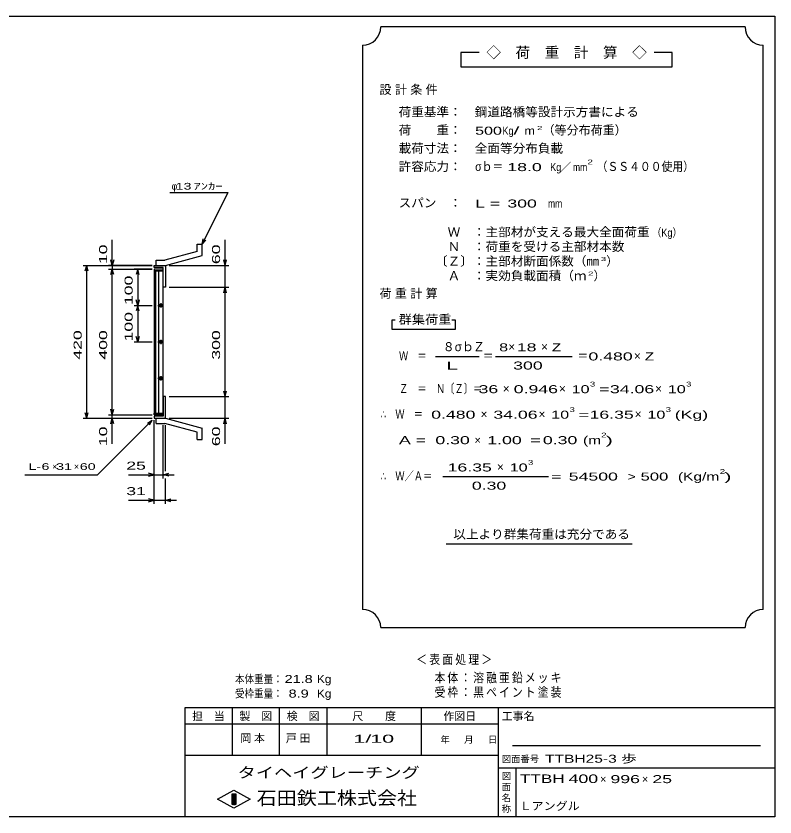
# Model space of a CAD drawing. Units: millimetres, scale not verified. Extents: x -1820 to 1731, y -1282 to 1054.
# Drawn here: x -352 to 1731, y -1146 to 1054 of the extents above; entities that cross this region are included whole.
import ezdxf
from ezdxf.enums import TextEntityAlignment as Align

# ---------------------------------------------------------------- set-up
doc = ezdxf.new("R2010")
doc.units = ezdxf.units.MM
doc.header["$LTSCALE"] = 10
for name, color, linetype, lineweight in [('0_2', 150, 'Continuous', 25), ('16', 3, 'Continuous', 25), ('19', 6, 'Continuous', 25), ('22', 2, 'Continuous', 25)]:
    doc.layers.add(name, color=color, linetype=linetype, lineweight=lineweight)
doc.styles.add('ベクトル', font='')
doc.styles.get('ベクトル').set_extended_font_data('ベクトル')

msp = doc.modelspace()

# ---------------------------------------------------------------- linework, layer by layer
at = {"layer": '0_2'}
for p, q in [((-1729, 1053.5), (1731, 1053.5)), ((1731, 1053.5), (1731, -1146.5)), ((1731, -846.5), (111, -846.5)), ((111, -846.5), (111, -1146.5)), ((241, -846.5), (241, -976.5)), ((371, -976.5), (371, -846.5)), ((501, -846.5), (501, -976.5)), ((761, -976.5), (761, -846.5)), ((971, -846.5), (971, -1146.5)), ((971, -891.5), (111, -891.5)), ((1691, -951.5), (1011, -951.5)), ((111, -976.5), (971, -976.5)), ((971, -1011.5), (1731, -1011.5)), ((1021, -1146.5), (1021, -1011.5)), ((201, -1097.5), (246, -1072.5)), ((246, -1072.5), (291, -1097.5)), ((246, -1122.5), (201, -1097.5)), ((241, -1082.5), (251, -1082.5)), ((241, -1112.5), (241, -1082.5)), ((241, -1082.5), (243, -1082.5)), ((243, -1082.5), (243, -1112.5)), ((245, -1112.5), (245, -1082.5)), ((245, -1082.5), (247, -1082.5)), ((291, -1097.5), (246, -1122.5)), ((247, -1082.5), (247, -1112.5)), ((249, -1112.5), (249, -1082.5)), ((249, -1082.5), (251, -1082.5)), ((251, -1082.5), (251, -1112.5)), ((251, -1082.5), (251, -1112.5)), ((251, -1112.5), (241, -1112.5)), ((243, -1112.5), (245, -1112.5)), ((247, -1112.5), (249, -1112.5)), ((1731, -1146.5), (-1729, -1146.5))]:
    msp.add_line(p, q, dxfattribs=at)
at = {"layer": '16'}
for p, q in [((52, 358.5), (27, 358.5)), ((27, 358.5), (27, 354)), ((27, 354), (52, 354)), ((27, 354), (27, -37)), ((52, 354), (27, 354)), ((28.5, 354), (28.5, -37)), ((31.5, -37), (31.5, 354)), ((39, 354), (39, -37)), ((52, 354), (52, 358.5)), ((52, -37), (52, 354)), ((45, 264.5), (45, 252.5)), ((37, 258.5), (53, 258.5)), ((47, 261.5), (43, 261.5)), ((43, 255.5), (47, 255.5)), ((37, 158.5), (53, 158.5)), ((47, 161.5), (43, 161.5)), ((43, 155.5), (47, 155.5)), ((45, 164.5), (45, 152.5)), ((37, 58.5), (53, 58.5)), ((47, 61.5), (43, 61.5)), ((43, 55.5), (47, 55.5)), ((45, 64.5), (45, 52.5)), ((27, -37), (52, -37)), ((27, -41.5), (27, -37)), ((27, -37), (52, -37)), ((52, -41.5), (27, -41.5)), ((52, -37), (52, -41.5))]:
    msp.add_line(p, q, dxfattribs=at)
for centre, radius, start, end in [((43, 258.5), 3, 90, 270), ((45, 258.5), 4, 46.6, 133.4), ((45, 258.5), 4, 226.6, 313.4), ((47, 258.5), 3, 270, 90), ((43, 158.5), 3, 90, 270), ((45, 158.5), 4, 46.6, 133.4), ((45, 158.5), 4, 226.6, 313.4), ((47, 158.5), 3, 270, 90), ((43, 58.5), 3, 90, 270), ((45, 58.5), 4, 46.6, 133.4), ((45, 58.5), 4, 226.6, 313.4), ((47, 58.5), 3, 270, 90)]:
    msp.add_arc(centre, radius, start, end, dxfattribs=at)
at = {"layer": '19'}
for p, q in [((145, 426.5), (159, 426.5)), ((145, 406.5), (145, 426.5)), ((159, 395.5), (159, 426.5)), ((145, 406.5), (56, 382.5)), ((33, 382.5), (56, 382.5)), ((33, 368.5), (33, 382.5)), ((58, 368.5), (159, 395.5)), ((27, 362.5), (27, 368.5)), ((27, 368.5), (57, 368.5)), ((52, 362.5), (27, 362.5)), ((33, 368.5), (58, 368.5)), ((52, 308.5), (52, 362.5)), ((57, 368.5), (58, 367.5)), ((58, 367.5), (58, 308.5)), ((58, 308.5), (52, 308.5)), ((58, 8.5), (52, 8.5)), ((52, 8.5), (52, -45.5)), ((58, -50.5), (58, 8.5)), ((27, -45.5), (27, -51.5)), ((52, -45.5), (27, -45.5)), ((27, -51.5), (57, -51.5)), ((33, -51.5), (58, -51.5)), ((33, -65.5), (33, -51.5)), ((33, -65.5), (56, -65.5)), ((145, -89.5), (56, -65.5)), ((57, -51.5), (58, -50.5)), ((58, -51.5), (159, -78.5)), ((159, -109.5), (159, -78.5)), ((145, -109.5), (145, -89.5)), ((145, -109.5), (159, -109.5))]:
    msp.add_line(p, q, dxfattribs=at)
at = {"layer": '22', "color": 4}
for p, q in [((1649, 1023.5), (649, 1023.5)), ((599, 973.5), (599, -576.5)), ((1699, -576.5), (1699, 973.5)), ((919, 953.5), (869, 953.5)), ((869, 953.5), (869, 913.5)), ((1449, 953.5), (1399, 953.5)), ((1449, 913.5), (1449, 953.5)), ((869, 913.5), (1449, 913.5)), ((70, 568.5), (230, 568.5)), ((159, 426.5), (230, 568.5)), ((159, 426.5), (162, 441.1)), ((-88, 368.5), (-88, 438.5)), ((159, 426.5), (169, 437.5)), ((222, 368.5), (222, 438.5)), ((-88, 368.5), (-92, 383.5)), ((-84, 383.5), (-88, 368.5)), ((222, 368.5), (218, 383.5)), ((222, 368.5), (226, 383.5)), ((-168, 368.5), (22, 368.5)), ((-162, 353.5), (-158, 368.5)), ((-154, 353.5), (-158, 368.5)), ((-158, -51.5), (-158, 368.5)), ((22, 368.5), (-98, 368.5)), ((-98, 358.5), (22, 358.5)), ((-92, 343.5), (-88, 358.5)), ((-88, 368.5), (-88, 358.5)), ((-84, 343.5), (-88, 358.5)), ((-88, -41.5), (-88, 358.5)), ((22, 358.5), (-28, 358.5)), ((-18, 358.5), (-22, 343.5)), ((-14, 343.5), (-18, 358.5)), ((-18, 358.5), (-18, 258.5)), ((68, 368.5), (232, 368.5)), ((222, 308.5), (222, 368.5)), ((68, 308.5), (232, 308.5)), ((218, 293.5), (222, 308.5)), ((226, 293.5), (222, 308.5)), ((222, 8.5), (222, 308.5)), ((-18, 258.5), (-22, 273.5)), ((-14, 273.5), (-18, 258.5)), ((-28, 258.5), (22, 258.5)), ((-18, 258.5), (-22, 243.5)), ((-14, 243.5), (-18, 258.5)), ((-18, 258.5), (-18, 158.5)), ((689, 218.5), (679, 218.5)), ((679, 218.5), (679, 193.5)), ((854, 218.5), (844, 218.5)), ((854, 193.5), (854, 218.5)), ((679, 193.5), (854, 193.5)), ((-28, 158.5), (22, 158.5)), ((-18, 158.5), (-22, 173.5)), ((-14, 173.5), (-18, 158.5)), ((799, 118.5), (919, 118.5)), ((964, 118.5), (1174, 118.5)), ((222, 8.5), (218, 23.5)), ((222, 8.5), (226, 23.5)), ((68, 8.5), (232, 8.5)), ((222, -51.5), (222, 8.5)), ((-158, -51.5), (-162, -36.5)), ((-158, -51.5), (-154, -36.5)), ((-98, -41.5), (22, -41.5)), ((-88, -41.5), (-92, -26.5)), ((-88, -41.5), (-84, -26.5)), ((-88, -51.5), (-88, -41.5)), ((-168, -51.5), (22, -51.5)), ((-128, -206.5), (22, -56.5)), ((-98, -51.5), (22, -51.5)), ((-92, -66.5), (-88, -51.5)), ((-84, -66.5), (-88, -51.5)), ((-88, -121.5), (-88, -51.5)), ((9, -64.5), (22, -56.5)), ((14, -69.5), (22, -56.5)), ((27, -216.5), (27, -56.5)), ((27, -286.5), (27, -56.5)), ((68, -51.5), (232, -51.5)), ((218, -66.5), (222, -51.5)), ((226, -66.5), (222, -51.5)), ((222, -121.5), (222, -51.5)), ((52, -216.5), (52, -70.5)), ((58, -196.5), (58, -70.5)), ((-328, -206.5), (-128, -206.5)), ((-43, -206.5), (27, -206.5)), ((27, -206.5), (12, -202.5)), ((12, -210.5), (27, -206.5)), ((27, -206.5), (52, -206.5)), ((52, -206.5), (67, -202.5)), ((67, -210.5), (52, -206.5)), ((52, -206.5), (82, -206.5)), ((58, -286.5), (58, -216.5)), ((819, -211.5), (1109, -211.5)), ((-43, -276.5), (27, -276.5)), ((27, -276.5), (12, -272.5)), ((12, -280.5), (27, -276.5)), ((27, -276.5), (58, -276.5)), ((58, -276.5), (73, -272.5)), ((73, -280.5), (58, -276.5)), ((58, -276.5), (88, -276.5)), ((829, -396.5), (1339, -396.5)), ((649, -626.5), (1649, -626.5))]:
    msp.add_line(p, q, dxfattribs=at)
for centre, start, end in [((599, 1023.5), 270, 0), ((1699, 1023.5), 180, 270), ((599, -626.5), 0, 90), ((1699, -626.5), 90, 180)]:
    msp.add_arc(centre, 50, start, end, dxfattribs=at)

# ---------------------------------------------------------------- texts
at = {"layer": '0_2', "style": 'ベクトル'}
for s, height, p in [('担\u3000当', 21.99, (131, -869.5)), ('製\u3000図', 21.99, (261, -869.5)), ('検\u3000図', 21.99, (391, -869.5)), ('尺\u3000\u3000度', 21.99, (571, -869.5)), ('作図日', 21.99, (821, -869.5)), ('工事名', 21.99, (981, -869.5)), ('年', 18.33, (813, -934)), ('月', 18.33, (878, -934)), ('日', 18.33, (943, -934)), ('図面番号', 18.33, (981, -987)), ('図', 18.33, (981, -1034)), ('面', 18.33, (981, -1064)), ('名', 18.33, (981, -1094)), ('称', 18.33, (981, -1124))]:
    msp.add_text(s, height=height, dxfattribs=at).set_placement(p, align=Align.MIDDLE_LEFT)
at = {"layer": '0_2', "color": 222, "style": 'ベクトル'}
for s, height, width, p in [('タイヘイグレーチング', 29.33, 1.25, (256, -1024.5)), ('石田鉄工株式会社', 36.66, 1.1, (308.5, -1094.5))]:
    msp.add_text(s, height=height, dxfattribs=dict(at, width=width)).set_placement(p, align=Align.MIDDLE_LEFT)
at = {"layer": '22', "style": 'ベクトル'}
for s, height, p in [('◇\u3000荷\u3000重\u3000計\u3000算\u3000◇', 29.33, (939, 953.5)), ('（等分布荷重）', 24.19, (1093, 740)), ('／', 21.99, (1141.5, 638.5)), ('φ', 18.33, (75, 586)), ('）', 24.19, (1268, 380)), ('）', 24.19, (1233, 340)), ('８', 24.19, (819, 145)), ('σｂ', 24.19, (852, 145)), ('Ｚ', 24.19, (902, 145)), ('×', 24.19, (999, 145)), ('×', 24.19, (1089, 145)), ('×', 24.19, (1344, 120)), ('×', 24.19, (984, 30)), ('×', 24.19, (1138, 30)), ('×', 24.19, (1402, 30)), ('×', 24.19, (923, -40)), ('×', 24.19, (1082, -40)), ('×', 24.19, (1346, -40)), ('×', 21.99, (906.5, -111.5)), ('×', 18.33, (-253, -184)), ('×', 18.33, (-193, -184)), ('×', 24.19, (968, -185)), ('×', 21.99, (1251, -1042.5)), ('×', 21.99, (1366, -1042.5))]:
    msp.add_text(s, height=height, dxfattribs=at).set_placement(p, align=Align.MIDDLE_LEFT)
for s, height, width, p in [('荷重基準：\u3000', 24.19, 1.05, (698, 790)), ('鋼道路橋等設計示方書による', 24.19, 1.05, (907, 790)), ('荷\u3000\u3000重：\u3000', 24.19, 1.05, (698, 740)), ('500', 21.99, 1.5, (908, 738.5)), ('Kg', 21.99, 0.85, (983, 738.5)), ('/', 21.99, 2, (1013, 738.5)), ('2', 11, 1.8, (1078, 746)), ('m', 21.99, 1.2, (1043, 738.5)), ('載荷寸法：\u3000', 24.19, 1.05, (698, 690)), ('全面等分布負載', 24.19, 1.05, (907, 690)), ('許容応力：\u3000', 24.19, 1.05, (698, 640)), ('σｂ＝', 24.19, 0.9, (908, 640)), (' 18.0', 21.99, 1.65, (983, 638.5)), ('Kg', 21.99, 0.85, (1114, 638.5)), ('mm', 21.99, 0.8, (1176.5, 638.5)), ('2', 13.2, 1.5, (1216.5, 652.5)), ('（ＳＳ４００使用）', 24.19, 0.9, (1241.5, 640)), (' 13 ', 18.33, 1.6, (75, 586)), ('ｱﾝｶｰ', 18.33, 1.6, (135, 586)), ('スパン\u3000：\u3000', 24.19, 1.05, (698, 540)), ('L =', 21.99, 1.65, (908, 538.5)), (' 300 ', 21.99, 1.65, (983, 538.5)), ('mm', 21.99, 0.8, (1108, 538.5)), ('\u3000Ｗ\u3000：主部材が支える最大全面荷重', 24.19, 1.05, (798, 460)), ('（Kg）', 21.99, 0.85, (1393, 458.5)), ('\u3000Ｎ\u3000：荷重を受ける主部材本数', 24.19, 1.05, (798, 420)), ('〔Ｚ〕：主部材断面係数（㎜', 24.19, 1.05, (798, 380)), ('3', 11, 1.8, (1253, 386)), ('\u3000Ａ\u3000：実効負載面積（ｍ', 24.19, 1.05, (798, 340)), ('2', 11, 1.8, (1218, 346)), ('群集荷重', 24.19, 1.1, (698, 220)), ('8', 21.99, 1.5, (974, 143.5)), (' 18 ', 21.99, 1.65, (1009, 143.5)), ('Z', 21.99, 1.4, (1119, 143.5)), ('Ｗ\u3000＝', 24.19, 0.75, (699, 120)), ('＝', 24.19, 0.9, (929, 120)), ('＝', 24.19, 0.9, (1189, 120)), ('0.480', 21.99, 1.65, (1219, 118.5)), ('Z', 21.99, 1.4, (1374, 118.5)), (' 300 ', 21.99, 1.65, (999, 93.5)), ('Ｚ\u3000＝\u3000Ｎ〔Ｚ〕＝', 24.19, 0.75, (699, 30)), ('3', 13.2, 1.5, (1223, 42.5)), ('3', 13.2, 1.5, (1487, 42.5)), (' 36 ', 21.99, 1.65, (904, 28.5)), ('0.946', 21.99, 1.65, (1014, 28.5)), ('10', 21.99, 1.5, (1173, 28.5)), ('=', 21.99, 1.7, (1248, 28.5)), ('34.06', 21.99, 1.65, (1278, 28.5)), ('10', 21.99, 1.5, (1437, 28.5)), ('3', 13.2, 1.5, (1167, -27.5)), ('3', 13.2, 1.5, (1431, -27.5)), ('∴\u3000Ｗ\u3000＝', 24.19, 0.75, (649, -40)), (' 0.480', 21.99, 1.65, (774, -41.5)), ('34.06', 21.99, 1.65, (958, -41.5)), ('10', 21.99, 1.5, (1117, -41.5)), ('=', 21.99, 1.7, (1192, -41.5)), ('16.35', 21.99, 1.65, (1222, -41.5)), ('10', 21.99, 1.5, (1381, -41.5)), ('(Kg)', 21.99, 1.65, (1456, -41.5)), ('A = ', 21.99, 1.65, (699, -111.5)), ('0.30', 21.99, 1.65, (799, -111.5)), ('1.00', 21.99, 1.65, (941.5, -111.5)), ('=', 21.99, 1.7, (1059, -111.5)), ('0.30', 21.99, 1.65, (1094, -111.5)), ('(m', 21.99, 1.45, (1204, -111.5)), ('2', 13.2, 1.5, (1254, -97.5)), (')', 21.99, 2, (1266.5, -111.5)), ('L-', 18.33, 1.6, (-318, -184)), (' 6 ', 18.33, 1.6, (-293, -184)), (' 31 ', 18.33, 1.6, (-253, -184)), (' 60 ', 18.33, 1.6, (-188, -184)), (' 25 ', 21.99, 1.65, (-63, -181.5)), (' 16.35', 21.99, 1.65, (819, -186.5)), ('10', 21.99, 1.5, (1003, -186.5)), ('3', 13.2, 1.5, (1053, -172.5)), ('∴\u3000Ｗ／Ａ＝', 24.19, 0.75, (649, -210)), ('2', 13.2, 1.5, (1579.5, -197.5)), ('=', 21.99, 1.7, (1116.5, -211.5)), (' 54500 ', 21.99, 1.65, (1151.5, -211.5)), ('>', 21.99, 1.3, (1326.5, -211.5)), (' 500 ', 21.99, 1.55, (1349.5, -211.5)), ('(Kg/m', 21.99, 1.45, (1464.5, -211.5)), (')', 21.99, 2, (1592, -211.5)), (' 31 ', 21.99, 1.65, (-63, -251.5)), ('0.30', 21.99, 1.65, (899, -236.5)), ('以上より群集荷重は充分である', 24.19, 1.05, (848, -370)), ('本体重量：', 21.99, 0.85, (249, -767.5)), (' 21.8', 21.99, 1.35, (374, -767.5)), ('Kg', 21.99, 1.1, (474, -767.5)), ('受枠重量：', 21.99, 0.85, (249, -807.5)), ('  8.9', 21.99, 1.35, (374, -807.5)), ('Kg', 21.99, 1.1, (474, -807.5)), ('1/', 21.99, 2, (574, -931.5)), (' 10 ', 21.99, 2, (604, -931.5)), ('TTBH25-3 歩', 21.99, 1.45, (1100, -986.5)), ('TTBH', 23.46, 1.5, (1031, -1041.5)), (' 400 ', 23.46, 1.55, (1151, -1041.5)), (' 996 ', 21.99, 1.65, (1266, -1042.5)), (' 25 ', 21.99, 1.65, (1381, -1042.5)), ('Ｌアングル', 21.99, 1.1, (1030, -1116.5))]:
    msp.add_text(s, height=height, dxfattribs=dict(at, width=width)).set_placement(p, align=Align.MIDDLE_LEFT)
at = {"layer": '22', "style": 'ベクトル', "width": 1.65}
for s, p in [(' 10 ', (-113, 358.5)), (' 60 ', (197, 358.5)), (' 100 ', (-43, 246)), (' 100 ', (-43, 146)), (' 420 ', (-183, 96)), (' 400 ', (-113, 96)), (' 300 ', (197, 96)), (' 10 ', (-113, -141.5)), (' 60 ', (197, -141.5))]:
    msp.add_text(s, height=21.99, rotation=90, dxfattribs=at).set_placement(p, align=Align.MIDDLE_LEFT)
at = {"layer": '22', "attachment_point": 4, "style": 'ベクトル'}
for s, insert, char_height in [('\\T1.28;設計条件', (645.5, 850), 24.19), ('\\T1.28;荷重計算', (645.5, 290), 24.19), ('\\T1.5;\\W2;\\~L\\~', (804, 93.5), 21.99), ('\\T1.2;\\W0.85;＜表面処理＞', (746.5, -715), 25.66), ('\\T1.19;\\W0.85;本体：溶融亜鉛メッキ', (796.5, -765), 25.66), ('\\T1.19;\\W0.85;受枠：黒ペイント塗装', (796.5, -805), 25.66), ('\\T1.25;岡本\u3000', (263.5, -931.5), 21.99), ('\\T1.25;戸田\u3000', (388.5, -931.5), 21.99)]:
    msp.add_mtext(s, dxfattribs=dict(at, insert=insert, char_height=char_height))

doc.saveas('drawing.dxf')
